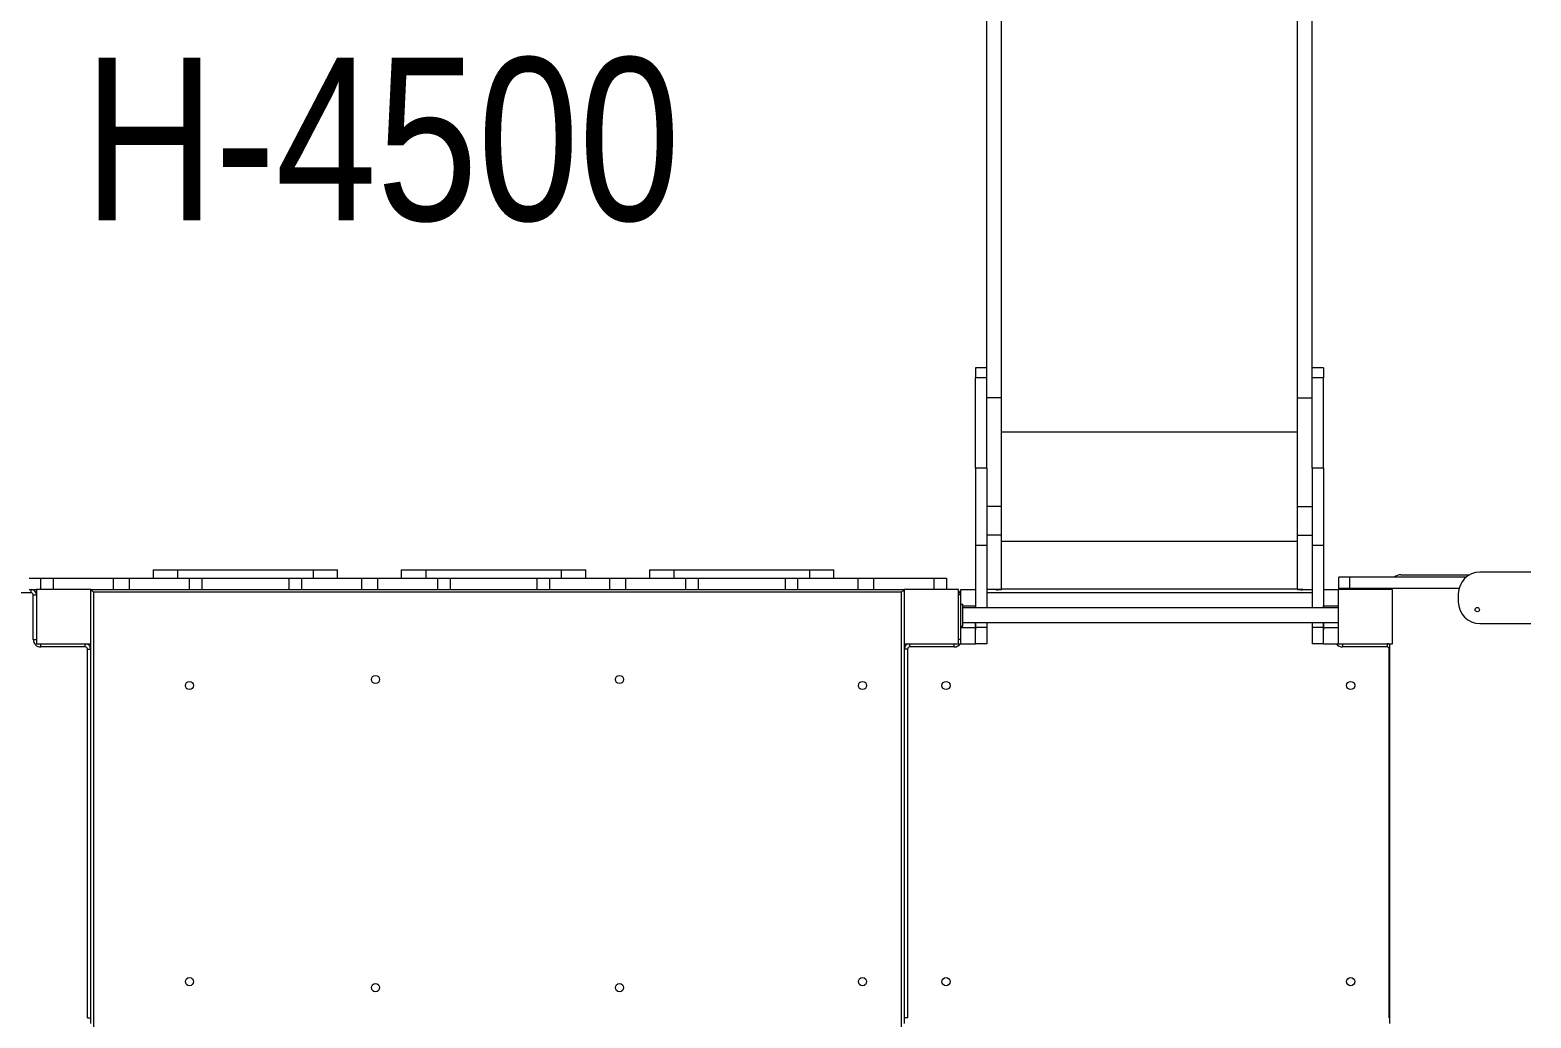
# Model space of a CAD drawing. Header units: millimetres. Extents: x -8760 to 8364, y -7998 to 7451.
# Drawn here: x 1843 to 4610, y 2051 to 3873 of the extents above; entities that cross this region are included whole.
import ezdxf

# ---------------------------------------------------------------- set-up
doc = ezdxf.new("R2010")
doc.units = ezdxf.units.MM
doc.layers.add('DIKOM_ОБЪЕКТ', color=7, linetype='Continuous')
doc.layers.add('DIKOM_РАЗМЕР_ОБЪЕКТА', color=7, linetype='Continuous')
doc.styles.add('style1', font='arial.ttf', dxfattribs={"width": 0.8})

msp = doc.modelspace()

# ---------------------------------------------------------------- linework, layer by layer
at = {"layer": 'DIKOM_ОБЪЕКТ', "color": 7, "linetype": 'Continuous', "lineweight": 15}
for p, q in [((3606.392, 3231.489), (3606.392, 4886.419)), ((3633.391, 3194.749), (3633.391, 4886.419)), ((4179.391, 3194.749), (4179.391, 4886.419)), ((4206.391, 3231.489), (4206.391, 4886.419)), ((3606.392, 3250.346), (3585.392, 3250.346)), ((3585.392, 3250.346), (3585.392, 3231.485)), ((4227.391, 3250.346), (4206.391, 3250.346)), ((4227.391, 3250.346), (4227.391, 3231.485)), ((3606.392, 3231.485), (3585.392, 3231.485)), ((3585.392, 3065.349), (3585.392, 3231.485)), ((3606.392, 3065.349), (3606.392, 3231.485)), ((4227.391, 3231.485), (4206.391, 3231.485)), ((4206.391, 3065.349), (4206.391, 3231.485)), ((4227.391, 3065.349), (4227.391, 3231.485)), ((3633.391, 3194.749), (3606.392, 3194.749)), ((3633.391, 2994.205), (3633.391, 3194.749)), ((4179.391, 3194.749), (4206.391, 3194.749)), ((4179.391, 2994.205), (4179.391, 3194.749)), ((3633.391, 3132.152), (4179.391, 3132.152)), ((3606.392, 3065.349), (3585.392, 3065.349)), ((3585.392, 3065.349), (3585.392, 2922.6)), ((3606.392, 3065.349), (3606.392, 2922.6)), ((4227.391, 3065.349), (4206.391, 3065.349)), ((4206.391, 3065.349), (4206.391, 2922.6)), ((4227.391, 3065.349), (4227.391, 2922.6)), ((3633.391, 2994.205), (3606.392, 2994.205)), ((3633.391, 2941.44), (3633.391, 2994.205)), ((4179.391, 2994.205), (4206.391, 2994.205)), ((4179.391, 2941.44), (4179.391, 2994.205)), ((3633.391, 2941.44), (3606.392, 2941.44)), ((3633.391, 2841.439), (3633.391, 2941.44)), ((4179.391, 2941.44), (4206.391, 2941.44)), ((4179.391, 2841.439), (4179.391, 2941.44)), ((3606.392, 2922.6), (3585.392, 2922.6)), ((3585.392, 2922.6), (3585.392, 2807.56)), ((3606.392, 2922.6), (3606.392, 2807.56)), ((3633.391, 2930.748), (4179.391, 2930.748)), ((4227.391, 2922.6), (4206.391, 2922.6)), ((4206.391, 2922.6), (4206.391, 2807.56)), ((4227.391, 2922.6), (4227.391, 2807.56)), ((1840.634, 2862.446), (1862.001, 2862.446)), ((1862.001, 2862.446), (1862.001, 2841.446)), ((1862.001, 2862.446), (1885.292, 2862.446)), ((1882.001, 2862.546), (1882.001, 2862.446)), ((1882.001, 2862.546), (1981.417, 2862.546)), ((1885.292, 2862.446), (1885.292, 2841.446)), ((1885.292, 2862.446), (1996.084, 2862.446)), ((1981.417, 2862.546), (1981.417, 2862.446)), ((1981.417, 2862.546), (2040.085, 2862.546)), ((1996.084, 2862.446), (1996.084, 2841.446)), ((1996.084, 2862.446), (2025.418, 2862.446)), ((2025.418, 2862.446), (2025.418, 2841.446)), ((2025.418, 2862.446), (2136.209, 2862.446)), ((2040.085, 2862.546), (2040.085, 2862.446)), ((2040.085, 2862.546), (2139.501, 2862.546)), ((2069.501, 2877.446), (2069.501, 2862.546)), ((2069.501, 2877.446), (2114.501, 2877.446)), ((2114.501, 2877.446), (2364.501, 2877.446)), ((2114.501, 2877.446), (2114.501, 2862.546)), ((2136.209, 2862.446), (2136.209, 2841.446)), ((2136.209, 2862.446), (2159.501, 2862.446)), ((2139.501, 2862.546), (2139.501, 2862.446)), ((2159.501, 2862.446), (2159.501, 2841.446)), ((2159.501, 2862.446), (2319.501, 2862.446)), ((2319.501, 2862.446), (2319.501, 2841.446)), ((2319.501, 2862.446), (2342.792, 2862.446)), ((2339.501, 2862.546), (2339.501, 2862.446)), ((2339.501, 2862.546), (2438.917, 2862.546)), ((2342.792, 2862.446), (2342.792, 2841.446)), ((2342.792, 2862.446), (2453.584, 2862.446)), ((2364.501, 2877.446), (2409.501, 2877.446)), ((2364.501, 2877.446), (2364.501, 2862.546)), ((2409.501, 2862.546), (2409.501, 2877.446)), ((2438.917, 2862.546), (2438.917, 2862.446)), ((2438.917, 2862.546), (2497.585, 2862.546)), ((2453.584, 2862.446), (2453.584, 2841.446)), ((2453.584, 2862.446), (2482.918, 2862.446)), ((2482.918, 2862.446), (2482.918, 2841.446)), ((2482.918, 2862.446), (2593.709, 2862.446)), ((2497.585, 2862.546), (2497.585, 2862.446)), ((2497.585, 2862.546), (2597.001, 2862.546)), ((2527.001, 2877.446), (2527.001, 2862.546)), ((2527.001, 2877.446), (2572.001, 2877.446)), ((2572.001, 2877.446), (2822.001, 2877.446)), ((2572.001, 2877.446), (2572.001, 2862.546)), ((2593.709, 2862.446), (2593.709, 2841.446)), ((2593.709, 2862.446), (2617.001, 2862.446)), ((2597.001, 2862.546), (2597.001, 2862.446)), ((2617.001, 2862.446), (2617.001, 2841.446)), ((2617.001, 2862.446), (2777.001, 2862.446)), ((2777.001, 2862.446), (2777.001, 2841.446)), ((2777.001, 2862.446), (2800.292, 2862.446)), ((2797.001, 2862.546), (2896.416, 2862.546)), ((2797.001, 2862.546), (2797.001, 2862.446)), ((2800.292, 2862.446), (2800.292, 2841.446)), ((2800.292, 2862.446), (2911.084, 2862.446)), ((2822.001, 2877.446), (2867.001, 2877.446)), ((2822.001, 2877.446), (2822.001, 2862.546)), ((2867.001, 2862.546), (2867.001, 2877.446)), ((2896.416, 2862.546), (2896.416, 2862.446)), ((2896.416, 2862.546), (2955.085, 2862.546)), ((2911.084, 2862.446), (2911.084, 2841.446)), ((2911.084, 2862.446), (2940.418, 2862.446)), ((2940.418, 2862.446), (2940.418, 2841.446)), ((2940.418, 2862.446), (3051.209, 2862.446)), ((2955.085, 2862.546), (2955.085, 2862.446)), ((2955.085, 2862.546), (3054.501, 2862.546)), ((2984.501, 2877.446), (2984.501, 2862.546)), ((2984.501, 2877.446), (3029.501, 2877.446)), ((3029.501, 2877.446), (3279.501, 2877.446)), ((3029.501, 2877.446), (3029.501, 2862.546)), ((3051.209, 2862.446), (3051.209, 2841.446)), ((3051.209, 2862.446), (3074.501, 2862.446)), ((3054.501, 2862.546), (3054.501, 2862.446)), ((3074.501, 2862.446), (3074.501, 2841.446)), ((3074.501, 2862.446), (3234.501, 2862.446)), ((3234.501, 2862.446), (3234.501, 2841.446)), ((3234.501, 2862.446), (3257.793, 2862.446)), ((3254.5, 2862.546), (3353.917, 2862.546)), ((3254.5, 2862.546), (3254.5, 2862.446)), ((3257.793, 2862.446), (3257.793, 2841.446)), ((3257.793, 2862.446), (3368.584, 2862.446)), ((3279.501, 2877.446), (3324.501, 2877.446)), ((3279.501, 2877.446), (3279.501, 2862.546)), ((3324.501, 2862.546), (3324.501, 2877.446)), ((3353.917, 2862.546), (3353.917, 2862.446)), ((3353.917, 2862.546), (3412.585, 2862.546)), ((3368.584, 2862.446), (3368.584, 2841.446)), ((3368.584, 2862.446), (3397.918, 2862.446)), ((3397.918, 2862.446), (3397.918, 2841.446)), ((3397.918, 2862.446), (3508.709, 2862.446)), ((3412.585, 2862.546), (3412.585, 2862.446)), ((3412.585, 2862.546), (3512.001, 2862.546)), ((3508.709, 2862.446), (3508.709, 2841.446)), ((3508.709, 2862.446), (3532.001, 2862.446)), ((3512.001, 2862.546), (3512.001, 2862.446)), ((3532.001, 2862.446), (3532.001, 2841.446)), ((4255.822, 2843.446), (4255.822, 2864.446)), ((4275.822, 2864.446), (4255.822, 2864.446)), ((4275.822, 2843.446), (4275.822, 2864.446)), ((4490.543, 2864.446), (4275.822, 2864.446)), ((4369.822, 2868.446), (4496.457, 2868.446)), ((4609.815, 2873.446), (4515.822, 2873.446)), ((1844.392, 2835.446), (1164.392, 2835.446)), ((1840.634, 2841.446), (1854.392, 2841.446)), ((1844.392, 2835.446), (1844.392, 2841.446)), ((1848.392, 2749.446), (1848.392, 2831.446)), ((1848.392, 2831.446), (1854.392, 2831.446)), ((1854.392, 2841.446), (1854.392, 2741.446)), ((1954.392, 2841.446), (1854.392, 2841.446)), ((1954.392, 2841.446), (1996.084, 2841.446)), ((1954.392, 2741.446), (1954.392, 2841.446)), ((1959.392, 2836.446), (1959.392, 1946.446)), ((3449.391, 2836.446), (1959.392, 2836.446)), ((1996.084, 2841.446), (2025.418, 2841.446)), ((2025.418, 2841.446), (2136.209, 2841.446)), ((2136.209, 2841.446), (2159.501, 2841.446)), ((2159.501, 2841.446), (2319.501, 2841.446)), ((2319.501, 2841.446), (2342.792, 2841.446)), ((2342.792, 2841.446), (2453.584, 2841.446)), ((2453.584, 2841.446), (2482.918, 2841.446)), ((2482.918, 2841.446), (2593.709, 2841.446)), ((2593.709, 2841.446), (2617.001, 2841.446)), ((2617.001, 2841.446), (2777.001, 2841.446)), ((2777.001, 2841.446), (2800.292, 2841.446)), ((2800.292, 2841.446), (2911.084, 2841.446)), ((2911.084, 2841.446), (2940.418, 2841.446)), ((2940.418, 2841.446), (3051.209, 2841.446)), ((3051.209, 2841.446), (3074.501, 2841.446)), ((3074.501, 2841.446), (3234.501, 2841.446)), ((3234.501, 2841.446), (3257.793, 2841.446)), ((3257.793, 2841.446), (3368.584, 2841.446)), ((3368.584, 2841.446), (3397.918, 2841.446)), ((3397.918, 2841.446), (3454.392, 2841.446)), ((3449.391, 1946.446), (3449.391, 2836.446)), ((3554.391, 2841.446), (3454.392, 2841.446)), ((3454.392, 2841.446), (3454.392, 2741.446)), ((3554.391, 2741.446), (3554.391, 2841.446)), ((3558.392, 2831.446), (3554.391, 2831.446)), ((3558.392, 2841.446), (3585.392, 2841.446)), ((3558.392, 2814.061), (3558.392, 2841.446)), ((3633.391, 2841.439), (3606.392, 2841.439)), ((4206.391, 2835.446), (3606.392, 2835.446)), ((3623.392, 2841.437), (3633.391, 2841.437)), ((3625.392, 2839.72), (3625.392, 2841.446)), ((3633.391, 2842.464), (4179.391, 2842.464)), ((3633.391, 2841.437), (3633.391, 2841.439)), ((4179.391, 2841.439), (4206.391, 2841.439)), ((4179.391, 2841.437), (4179.391, 2841.439)), ((4189.392, 2841.437), (4179.391, 2841.437)), ((4187.391, 2839.72), (4187.391, 2841.446)), ((4227.391, 2841.446), (4254.392, 2841.446)), ((4254.392, 2841.446), (4254.392, 2741.446)), ((4354.392, 2841.446), (4254.392, 2841.446)), ((4275.822, 2843.446), (4255.822, 2843.446)), ((4477.092, 2843.446), (4275.822, 2843.446)), ((4349.822, 2841.446), (4349.822, 2843.446)), ((4354.392, 2741.446), (4354.392, 2841.446)), ((4475.822, 2833.446), (4475.822, 2818.446)), ((3558.392, 2774.061), (3558.392, 2814.061)), ((3558.392, 2814.061), (3562.391, 2814.061)), ((3562.391, 2774.061), (3562.391, 2814.061)), ((3562.391, 2811.446), (3585.392, 2811.446)), ((4254.392, 2807.56), (3562.391, 2807.56)), ((3585.392, 2807.56), (3585.392, 2811.446)), ((4227.391, 2811.446), (4254.392, 2811.446)), ((4227.391, 2807.56), (4227.391, 2811.446)), ((3558.392, 2774.061), (3562.391, 2774.061)), ((3558.392, 2774.06), (3558.392, 2774.061)), ((3558.392, 2774.06), (3562.391, 2774.06)), ((3558.392, 2771.449), (3558.392, 2774.06)), ((3558.392, 2771.449), (3585.392, 2771.449)), ((3558.392, 2741.449), (3558.392, 2771.449)), ((3562.391, 2780.561), (4254.392, 2780.561)), ((3562.391, 2774.06), (3562.391, 2774.061)), ((3585.392, 2771.449), (3585.392, 2780.561)), ((3585.392, 2780.561), (3585.392, 2771.449)), ((3585.392, 2741.449), (3585.392, 2771.449)), ((3606.392, 2771.449), (3585.392, 2771.449)), ((3585.392, 2771.449), (3585.392, 2767.229)), ((3606.392, 2780.561), (3606.392, 2771.449)), ((3606.392, 2771.449), (3606.392, 2741.449)), ((4206.391, 2780.561), (4206.391, 2771.449)), ((4227.391, 2771.449), (4206.391, 2771.449)), ((4206.391, 2771.449), (4206.391, 2741.449)), ((4227.391, 2771.449), (4227.391, 2780.561)), ((4227.391, 2780.561), (4227.391, 2771.449)), ((4227.391, 2771.449), (4254.392, 2771.449)), ((4227.391, 2741.449), (4227.391, 2771.449)), ((4227.391, 2771.449), (4227.391, 2767.229)), ((4515.822, 2778.446), (4609.815, 2778.446)), ((1848.392, 2749.446), (1854.392, 2749.446)), ((1854.392, 2741.446), (1954.392, 2741.446)), ((1862.392, 2735.446), (1862.392, 2741.446)), ((1944.392, 2735.446), (1944.392, 2741.446)), ((1954.392, 2041.446), (1954.392, 2741.446)), ((3454.392, 2741.446), (3554.391, 2741.446)), ((3454.392, 2741.446), (3454.392, 2041.446)), ((3464.392, 2735.446), (3464.392, 2741.446)), ((3546.392, 2735.446), (3546.392, 2741.446)), ((3558.392, 2749.446), (3554.391, 2749.446)), ((3558.392, 2741.449), (3585.392, 2741.449)), ((3558.392, 2741.449), (3558.392, 2741.439)), ((3558.392, 2741.439), (3585.392, 2741.439)), ((3585.392, 2741.449), (3585.392, 2741.439)), ((3606.392, 2741.449), (3585.392, 2741.449)), ((3606.392, 2741.44), (3585.392, 2741.44)), ((3606.392, 2741.449), (3606.392, 2741.44)), ((4227.391, 2741.449), (4206.391, 2741.449)), ((4206.391, 2741.449), (4206.391, 2741.44)), ((4227.391, 2741.44), (4206.391, 2741.44)), ((4227.391, 2741.449), (4254.392, 2741.449)), ((4227.391, 2741.449), (4227.391, 2741.439)), ((4227.391, 2741.439), (4254.392, 2741.439)), ((4254.392, 2741.446), (4354.392, 2741.446)), ((4254.392, 2741.446), (4254.392, 2741.439)), ((4262.392, 2741.446), (4262.392, 2735.446)), ((4344.391, 2741.446), (4344.391, 2735.446)), ((4349.822, 2041.446), (4349.822, 2741.446)), ((1944.392, 2735.446), (1862.392, 2735.446)), ((1948.392, 2051.446), (1948.392, 2731.446)), ((1948.392, 2731.446), (1954.392, 2731.446)), ((3460.392, 2731.446), (3454.392, 2731.446)), ((3460.392, 2731.446), (3460.392, 2051.446)), ((3546.392, 2735.446), (3464.392, 2735.446)), ((4344.391, 2735.446), (4262.392, 2735.446)), ((4348.392, 2051.446), (4348.392, 2731.446)), ((4349.822, 2731.446), (4348.392, 2731.446)), ((1948.392, 2051.446), (1954.392, 2051.446)), ((3460.392, 2051.446), (3454.392, 2051.446)), ((4349.822, 2051.446), (4348.392, 2051.446))]:
    msp.add_line(p, q, dxfattribs=at)
at = {"layer": 'DIKOM_ОБЪЕКТ', "color": 7, "linetype": 'Continuous', "lineweight": 15, "flags": 128}
for points in [[(1959.392, 2836.446), (1958.416, 2837.421), (1957.478, 2838.359), (1956.614, 2839.224), (1955.856, 2839.982), (1955.234, 2840.603), (1954.772, 2841.065), (1954.488, 2841.35), (1954.392, 2841.446)], [(3449.391, 2836.446), (3450.367, 2837.421), (3451.305, 2838.359), (3452.17, 2839.224), (3452.927, 2839.982), (3453.549, 2840.603), (3454.011, 2841.065), (3454.296, 2841.35), (3454.392, 2841.446)]]:
    msp.add_lwpolyline(points, dxfattribs=at)
at = {"layer": 'DIKOM_ОБЪЕКТ', "color": 7, "linetype": 'Continuous', "lineweight": 15}
for centre, radius in [((4510.822, 2804.446), 4), ((2136.392, 2664.446), 7.5), ((2479.392, 2675.446), 7.5), ((2929.392, 2675.446), 7.5), ((3377.392, 2664.446), 7.5), ((3531.392, 2664.446), 7.5), ((4277.392, 2664.446), 7.5), ((2136.392, 2118.446), 7.5), ((2479.392, 2107.446), 7.5), ((2929.392, 2107.446), 7.5), ((3377.392, 2118.446), 7.5), ((3531.392, 2118.446), 7.5), ((4277.392, 2118.446), 7.5)]:
    msp.add_circle(centre, radius, dxfattribs=at)
for centre, radius, start, end in [((4369.822, 2848.446), 20, 90, 126.869898), ((4515.822, 2833.446), 40, 90, 180), ((1844.392, 2831.446), 10, 0, 90), ((1844.392, 2831.446), 4, 0, 90), ((3564.392, 2831.446), 10, 126.869898, 180), ((4515.822, 2818.446), 40, 180, 270), ((1862.392, 2749.446), 14, 180, 270), ((1944.392, 2731.446), 10, 0, 90), ((3464.392, 2731.446), 10, 90, 180), ((3546.392, 2749.446), 14, 270, 328.997281), ((4262.392, 2749.446), 14, 214.882128, 270), ((4344.392, 2731.446), 10, 57.110891, 90), ((1944.392, 2731.446), 4, 0, 90), ((3464.392, 2731.446), 4, 90, 180), ((4344.392, 2731.446), 4, 0, 90)]:
    msp.add_arc(centre, radius, start, end, dxfattribs=at)

# ---------------------------------------------------------------- texts
at = {"layer": 'DIKOM_РАЗМЕР_ОБЪЕКТА', "insert": (1941.482, 3821.76), "char_height": 300, "attachment_point": 1, "style": 'style1'}
msp.add_mtext_dynamic_manual_height_columns('H-4500', width=5405.47657, gutter_width=20, heights=[0], dxfattribs=at)

doc.saveas('drawing.dxf')
